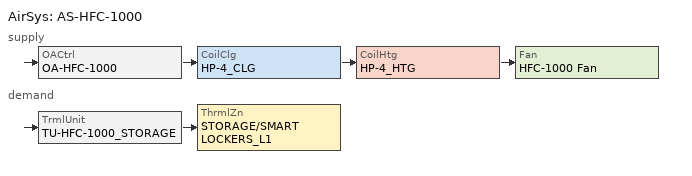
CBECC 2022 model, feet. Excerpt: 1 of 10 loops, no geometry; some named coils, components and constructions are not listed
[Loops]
AirSys 'AS-HFC-1000'
 supply: OACtrl 'OA-HFC-1000' > CoilClg 'HP-4_CLG' > CoilHtg 'HP-4_HTG' > Fan 'HFC-1000 Fan'
 demand: TrmlUnit 'TU-HFC-1000_STORAGE' > ThrmlZn 'STORAGE/SMART LOCKERS_L1'
[ResIntFlr] Construction=Interior Floor Cons; IsPartySurface=1
Name | Area | FloorZ | Outside
IntFloor : A1 1_L5 | 746.488 | 53.9167 | A1 1_L4
IntFloor : A1 1_L5 2 | 749.615 | 53.9167 | A1 1_L4
IntFloor : A1 1_L5 3 | 728.119 | 53.9167 | A1 1_L4
IntFloor : A1 1_L5 4 | 742.998 | 53.9167 | A1 1_L4
IntFloor : A1 1_L5 5 | 761.169 | 53.9167 | A1 1_L4
IntFloor : A1 1_L5 6 | 742.092 | 53.9167 | A1 1_L4
IntFloor : A1 1_L5 7 | 794.654 | 53.9167 | A1 1_L4
IntFloor : A1 1_L5 8 | 762.478 | 53.9167 | A1 1_L4
IntFloor : A1 1_L5 9 | 749.073 | 53.9167 | A1 1_L4
IntFloor : A1 1_L5 10 | 736.786 | 53.9167 | A1 1_L4
IntFloor : A1 1_L5 11 | 766.65 | 53.9167 | A1 1_L4
IntFloor : A1 1_L5 12 | 803.195 | 53.9167 | A1 1_L4
IntFloor : A1 1_L5 13 | 772.757 | 53.9167 | A1 1_L4
IntFloor : A1 1_L5 14 | 761.122 | 53.9167 | A1 1_L4
IntFloor : A1 1_L5 15 | 767.499 | 53.9167 | A1 1_L4
IntFloor : A1 1_L5 16 | 760.886 | 53.9167 | A1 1_L4
IntFloor : A1 1_L5 17 | 758.005 | 53.9167 | A1 1_L4
IntFloor : A1 1_L5 18 | 739.62 | 53.9167 | A1 1_L4
IntFloor : A1 1_L5 19 | 737.898 | 53.9167 | A1 1_L4
IntFloor : A1 1_L5 20 | 751.737 | 53.9167 | A1 1_L4
IntFloor : A1 1_L5 21 | 745.075 | 53.9167 | A1 1_L4
IntFloor : A1 1_L5 22 | 779.009 | 53.9167 | A1 1_L4
IntFloor : A1 1_L5 23 | 768.088 | 53.9167 | A1 1_L4
IntFloor : A1 1_L5 24 | 758.205 | 53.9167 | A1 1_L4
IntFloor : A1 1_L5 25 | 766.93 | 53.9167 | A1 1_L4
IntFloor : A1 1_L5 26 | 748.433 | 53.9167 | A1 1_L4
IntFloor : A1 1_L5 27 | 744.513 | 53.9167 | A1 1_L4
IntFloor : A1 1_L5 28 | 751.588 | 53.9167 | A1 1_L4
IntFloor : A1 1_L5 29 | 744.266 | 53.9167 | A1 1_L4
IntFloor : A1.1_L5 | 753.972 | 53.9167 | A1.1_L4
IntFloor : A1.3_L5 | 681.412 | 53.9167 | A1.3_L4
IntFloor : A1.4_L5 | 829.197 | 53.9167 | A1.4_L4
IntFloor : A2_L5 | 725.979 | 53.9167 | A2_L4
IntFloor : A3_L5 | 610.584 | 53.9167 | A3_L4
IntFloor : A4 1_L5 | 754.685 | 53.9167 | A4 1_L4
IntFloor : A4 1_L5 2 | 737.536 | 53.9167 | A4 1_L4
IntFloor : A6_L5 | 814.952 | 53.9167 | A6_L4
IntFloor : B1 1_L5 | 1150.63 | 53.9167 | B1 1_L4
IntFloor : B1 1_L5 2 | 1211.45 | 53.9167 | B1 1_L4
IntFloor : B1 1_L5 3 | 1116.22 | 53.9167 | B1 1_L4
IntFloor : B1 1_L5 4 | 1213.71 | 53.9167 | B1 1_L4
IntFloor : B1 1_L5 5 | 1104.48 | 53.9167 | B1 1_L4
IntFloor : B1 1_L5 6 | 1126.45 | 53.9167 | B1 1_L4
IntFloor : B1 1_L5 7 | 1141.14 | 53.9167 | B1 1_L4
IntFloor : B1 1_L5 8 | 1144.08 | 53.9167 | B1 1_L4
IntFloor : B1 1_L5 9 | 1115.18 | 53.9167 | B1 1_L4
IntFloor : B1 1_L5 10 | 1105.78 | 53.9167 | B1 1_L4
IntFloor : B1 1_L5 11 | 1120.59 | 53.9167 | B1 1_L4
IntFloor : B1 1_L5 12 | 1107.54 | 53.9167 | B1 1_L4
IntFloor : B1 1_L5 13 | 1120.11 | 53.9167 | B1 1_L4
IntFloor : B1.2_L5 | 1214.83 | 53.9167 | B1.2_L4
IntFloor : B2_L5 | 1215.87 | 53.9167 | B2_L4
IntFloor : B3.2_L5 | 1137.02 | 53.9167 | B3.2_L4
IntFloor : B3_L5 | 1114.3 | 53.9167 | B3_L4
IntFloor : CLUB ROOM/LOUNGE_L5 | 298.938 | 53.9167 | CLUB ROOM/LOUNGE_L4
IntFloor : CLUB ROOM/LOUNGE_L5 2 | 14.3238 | 53.9167 | CORRIDOR 1_L4
IntFloor : CLUB ROOM/LOUNGE_L5 3 | 103.505 | 53.9167 | FITNESS CTR_L4
IntFloor : CLUB ROOM/LOUNGE_L5 4 | 48.3365 | 53.9167 | M-RESTROOM_L4
IntFloor : CLUB ROOM/LOUNGE_L5 5 | 215.992 | 53.9167 | W-RESTROOM_L4
IntFloor : CLUB ROOM/LOUNGE_L5 6 | 134.43 | 53.9167 | YOGA RM_L4
IntFloor : CORRIDOR 1_L5 | 2270.94 | 53.9167 | CORRIDOR 1_L4
IntFloor : CORRIDOR 1_L5 2 | 3118.27 | 53.9167 | CORRIDOR 1_L4
IntFloor : CORRIDOR 1_L5 3 | 945.395 | 53.9167 | CORRIDOR 1_L4
IntFloor : ELEC 1_L5 | 134.443 | 53.9167 | STORAGE 1_L4
IntFloor : ELEC 2_L5 | 44.6203 | 53.9167 | CORRIDOR 1_L4
IntFloor : ELEC 2_L5 2 | 52.7593 | 53.9167 | JAN CL_L4
IntFloor : ELEC 3_L5 | 140.418 | 53.9167 | STORAGE 2_L4
IntFloor : ELEC 4_L5 | 213.358 | 53.9167 | A5_L4
IntFloor : ELEVATOR 1_L5 | 168.953 | 53.9167 | ELEVATOR 2_L4
IntFloor : ELEVATOR 2_L5 | 149.826 | 53.9167 | ELEVATOR 1_L4
IntFloor : ELEVATOR 5_L5 | 82.6854 | 53.9167 | ELEVATOR 5_L4
IntFloor : IA1_L5 | 778.584 | 53.9167 | IA1_L4
IntFloor : IDF 1_L5 | 72.616 | 53.9167 | IDF 1_L4
IntFloor : IDF 2_L5 | 72.4365 | 53.9167 | IDF 2_L4
IntFloor : IDF 3_L5 | 30.6689 | 53.9167 | IDF 3_L4
IntFloor : JANITOR_L5 | 121.449 | 53.9167 | ELEC_L4
IntFloor : OPENING_L5 | 53.3139 | 53.9167 | OPENING_L4
IntFloor : OPENING_L5 2 | 150.956 | 53.9167 | RESTROOM 1_L4
IntFloor : S1 1_L5 | 523.378 | 53.9167 | S1 1_L4
IntFloor : S1 1_L5 2 | 544.768 | 53.9167 | S1 1_L4
IntFloor : S1.1_L5 | 616.709 | 53.9167 | S1.1_L4
IntFloor : S2 1_L5 | 491.548 | 53.9167 | S2_L4
IntFloor : S2 1_L5 2 | 449.349 | 53.9167 | A5_L4
IntFloor : STAIR 1_L5 | 179.107 | 53.9167 | STAIR 1_L4
IntFloor : STAIR 2_L5 | 199.944 | 53.9167 | STAIR 2_L4
IntFloor : STAIR 3_L5 | 179.041 | 53.9167 | STAIR 3_L4
IntFloor : STAIR 6_L5 | 170.946 | 53.9167 | STAIR 6_L4
IntFloor : STORAGE 1_L5 | 540.399 | 53.9167 | STORAGE 2_L4
IntFloor : STORAGE 2_L5 | 155.784 | 53.9167 | RESTROOM 2_L4
IntFloor : TRASH VEST. 1_L5 | 93.393 | 53.9167 | TRASH VEST. 1_L4
IntFloor : TRASH VEST. 2_L5 | 102.916 | 53.9167 | TRASH VEST. 2_L4
IntFloor : TRASH_L5 | 146.628 | 53.9167 | TRASH_L4
IntFloor : A1 1_L6 | 544.595 | 64.1667 | ENT. KITCHEN_L4
IntFloor : A1 1_L6 2 | 746.488 | 64.1667 | A1 1_L5
IntFloor : A1 1_L6 3 | 749.615 | 64.1667 | A1 1_L5
IntFloor : A1 1_L6 4 | 728.119 | 64.1667 | A1 1_L5
IntFloor : A1 1_L6 5 | 742.998 | 64.1667 | A1 1_L5
IntFloor : A1 1_L6 6 | 761.169 | 64.1667 | A1 1_L5
IntFloor : A1 1_L6 7 | 742.092 | 64.1667 | A1 1_L5
IntFloor : A1 1_L6 8 | 794.654 | 64.1667 | A1 1_L5
IntFloor : A1 1_L6 9 | 762.478 | 64.1667 | A1 1_L5
IntFloor : A1 1_L6 10 | 749.073 | 64.1667 | A1 1_L5
IntFloor : A1 1_L6 11 | 736.786 | 64.1667 | A1 1_L5
IntFloor : A1 1_L6 12 | 766.65 | 64.1667 | A1 1_L5
IntFloor : A1 1_L6 13 | 803.195 | 64.1667 | A1 1_L5
IntFloor : A1 1_L6 14 | 772.757 | 64.1667 | A1 1_L5
IntFloor : A1 1_L6 15 | 761.122 | 64.1667 | A1 1_L5
IntFloor : A1 1_L6 16 | 767.499 | 64.1667 | A1 1_L5
IntFloor : A1 1_L6 17 | 760.886 | 64.1667 | A1 1_L5
IntFloor : A1 1_L6 18 | 758.005 | 64.1667 | A1 1_L5
IntFloor : A1 1_L6 19 | 739.62 | 64.1667 | A1 1_L5
IntFloor : A1 1_L6 20 | 737.898 | 64.1667 | A1 1_L5
IntFloor : A1 1_L6 21 | 751.737 | 64.1667 | A1 1_L5
IntFloor : A1 1_L6 22 | 745.075 | 64.1667 | A1 1_L5
IntFloor : A1 1_L6 23 | 779.009 | 64.1667 | A1 1_L5
IntFloor : A1 1_L6 24 | 768.088 | 64.1667 | A1 1_L5
IntFloor : A1 1_L6 25 | 758.205 | 64.1667 | A1 1_L5
IntFloor : A1 1_L6 26 | 766.93 | 64.1667 | A1 1_L5
IntFloor : A1 1_L6 27 | 748.433 | 64.1667 | A1 1_L5
IntFloor : A1 1_L6 28 | 744.513 | 64.1667 | A1 1_L5
IntFloor : A1 1_L6 29 | 751.588 | 64.1667 | A1 1_L5
IntFloor : A1 1_L6 30 | 778.584 | 64.1667 | IA1_L5
IntFloor : A1 1_L6 31 | 744.266 | 64.1667 | A1 1_L5
IntFloor : A1.1_L6 | 753.972 | 64.1667 | A1.1_L5
IntFloor : A1.3 1_L6 | 681.412 | 64.1667 | A1.3_L5
IntFloor : A1.4_L6 | 829.197 | 64.1667 | A1.4_L5
IntFloor : A2_L6 | 725.979 | 64.1667 | A2_L5
IntFloor : A3_L6 | 610.584 | 64.1667 | A3_L5
IntFloor : A4 1_L6 | 737.536 | 64.1667 | A4 1_L5
IntFloor : A4 1_L6 2 | 754.685 | 64.1667 | A4 1_L5
[ResIntWall] Construction=Interior Wall Cons; IsPartySurface=1
Name | Area | Outside
IntWall : A1 1_L5 | 287.935 | A1.1_L5
IntWall : A1 1_L5 2 | 287.935 | A2_L5
IntWall : A1 1_L5 3 | 246.552 | CORRIDOR 1_L5
IntWall : A1 1_L5 4 | 348.09 | A1.1_L5
IntWall : A1 1_L5 5 | 247.164 | CORRIDOR 1_L5
IntWall : A1 1_L5 6 | 157.116 | CORRIDOR 1_L5
IntWall : A1 1_L5 7 | 241.208 | CORRIDOR 1_L5
IntWall : A1 1_L5 8 | 245.058 | CORRIDOR 1_L5
IntWall : A1 1_L5 9 | 287.935 | S2 1_L5
IntWall : A1 1_L5 10 | 250.779 | CORRIDOR 1_L5
IntWall : A1 1_L5 11 | 348.09 | A6_L5
IntWall : A1 1_L5 12 | 244.799 | CORRIDOR 1_L5
IntWall : A1 1_L5 13 | 301.686 | B1 1_L5
IntWall : A1 1_L5 14; IntWall : A1 1_L5 39 | 245.852 | CORRIDOR 1_L5
IntWall : A1 1_L5 15 | 246.296 | CORRIDOR 1_L5
IntWall : A1 1_L5 16 | 134.622 | ELEC 3_L5
IntWall : A1 1_L5 17 | 94.7419 | S1.1_L5
IntWall : A1 1_L5 18 | 120.838 | STORAGE 1_L5
IntWall : A1 1_L5 19 | 243.417 | CORRIDOR 1_L5
IntWall : A1 1_L5 20 | 365.139 | B1 1_L5
IntWall : A1 1_L5 21 | 39.6784 | CORRIDOR 1_L5
IntWall : A1 1_L5 22 | 313.987 | B1 1_L5
IntWall : A1 1_L5 23 | 247.685 | CORRIDOR 1_L5
IntWall : A1 1_L5 24 | 365.139 | CORRIDOR 1_L5
IntWall : A1 1_L5 25 | 243.928 | CORRIDOR 1_L5
IntWall : A1 1_L5 26 | 335.418 | B1 1_L5
IntWall : A1 1_L5 27 | 63.0469 | CORRIDOR 1_L5
IntWall : A1 1_L5 28 | 270.811 | A4 1_L5
IntWall : A1 1_L5 29 | 249.212 | CORRIDOR 1_L5
IntWall : A1 1_L5 30 | 196.946 | A3_L5
IntWall : A1 1_L5 31 | 246.995 | CORRIDOR 1_L5
IntWall : A1 1_L5 32; IntWall : CORRIDOR 1_L5 26 | 98.5049 | IDF 3_L5
IntWall : A1 1_L5 33 | 295.918 | A1.3_L5
IntWall : A1 1_L5 34 | 249.602 | CORRIDOR 1_L5
IntWall : A1 1_L5 35 | 292.629 | B1.2_L5
IntWall : A1 1_L5 36 | 244.81 | CORRIDOR 1_L5
IntWall : A1 1_L5 37 | 290.666 | A1.4_L5
IntWall : A1 1_L5 38; IntWall : A1 1_L5 40 | 340.002 | B1 1_L5
IntWall : A1 1_L5 41 | 250.463 | CORRIDOR 1_L5
IntWall : A1 1_L5 42; IntWall : A1 1_L5 45 | 290.666 | S1 1_L5
IntWall : A1 1_L5 43 | 340.002 | B3.2_L5
IntWall : A1 1_L5 44 | 248.105 | CORRIDOR 1_L5
IntWall : A1 1_L5 46 | 303.616 | B1 1_L5
IntWall : A1 1_L5 47 | 343.89 | B3_L5
IntWall : A1 1_L5 48 | 95.3707 | CORRIDOR 1_L5
IntWall : A1 1_L5 49 | 60.5449 | CORRIDOR 1_L5
IntWall : A1 1_L5 50; IntWall : A1 1_L5 52; IntWall : A1 1_L5 54 | 343.89 | B1 1_L5
IntWall : A1 1_L5 51; IntWall : A1 1_L5 53; IntWall : A1 1_L5 55 | 303.727 | B1 1_L5
IntWall : A1 1_L5 56 | 247.893 | CORRIDOR 1_L5
IntWall : A1 1_L5 57 | 246.858 | CORRIDOR 1_L5
IntWall : A1 1_L5 58 | 292.629 | B1 1_L5
IntWall : A1 1_L5 59 | 247.809 | CORRIDOR 1_L5
IntWall : A1 1_L5 60 | 103.822 | CORRIDOR 1_L5
IntWall : A1 1_L5 61 | 248.593 | CORRIDOR 1_L5
IntWall : A1 1_L5 62 | 343.93 | IA1_L5
IntWall : A1.1_L5 | 248.142 | CORRIDOR 1_L5
IntWall : A1.3_L5 | 295.918 | B1 1_L5
IntWall : A1.3_L5 2 | 241.928 | CORRIDOR 1_L5
IntWall : A2_L5 | 67.8793 | CORRIDOR 1_L5
IntWall : A2_L5 2 | 192.497 | CORRIDOR 1_L5
IntWall : A2_L5 3 | 100.778 | STAIR 3_L5
IntWall : A2_L5 4; IntWall : CORRIDOR 1_L5 9 | 186.652 | STAIR 3_L5
IntWall : A2_L5 5 | 93.5582 | STORAGE 2_L5
IntWall : A3_L5 | 188.707 | CORRIDOR 1_L5
IntWall : A3_L5 2; IntWall : CORRIDOR 1_L5 25 | 32.7105 | IDF 3_L5
IntWall : A3_L5 3 | 109.501 | JANITOR_L5
IntWall : A3_L5 4 | 142.195 | TRASH_L5
IntWall : A3_L5 5 | 76.8885 | TRASH_L5
IntWall : A4 1_L5 | 308.411 | CORRIDOR 1_L5
IntWall : A4 1_L5 2 | 76.0309 | CORRIDOR 1_L5
IntWall : A4 1_L5 3; IntWall : ELEC 2_L5 | 89.8994 | ELEVATOR 5_L5
IntWall : A4 1_L5 4 | 265.959 | B1 1_L5
IntWall : A4 1_L5 5 | 308.485 | CORRIDOR 1_L5
IntWall : A4 1_L5 6; IntWall : CORRIDOR 1_L5 14 | 61.6581 | ELEC 2_L5
IntWall : A4 1_L5 7; IntWall : CORRIDOR 1_L5 21 | 96.6318 | ELEVATOR 5_L5
IntWall : A6_L5 | 164.293 | CORRIDOR 1_L5
IntWall : A6_L5 2 | 161.438 | ELEC 1_L5
IntWall : A6_L5 3 | 75.3045 | ELEVATOR 2_L5
IntWall : A6_L5 4; IntWall : CORRIDOR 1_L5 8 | 100.815 | STAIR 1_L5
IntWall : A6_L5 5; IntWall : ELEVATOR 2_L5 | 186.652 | STAIR 1_L5
IntWall : B1 1_L5; IntWall : B1 1_L5 11 | 361.097 | CORRIDOR 1_L5
IntWall : B1 1_L5 2 | 349.99 | S1 1_L5
IntWall : B1 1_L5 3 | 363.307 | CORRIDOR 1_L5
IntWall : B1 1_L5 4 | 358.915 | CORRIDOR 1_L5
IntWall : B1 1_L5 5 | 365.688 | CORRIDOR 1_L5
IntWall : B1 1_L5 6 | 357.997 | CORRIDOR 1_L5
IntWall : B1 1_L5 7 | 364.827 | CORRIDOR 1_L5
IntWall : B1 1_L5 8 | 366.737 | CORRIDOR 1_L5
IntWall : B1 1_L5 9 | 262.414 | CORRIDOR 1_L5
IntWall : B1 1_L5 10 | 205.42 | CORRIDOR 1_L5
IntWall : B1 1_L5 12 | 44.5041 | CORRIDOR 1_L5
IntWall : B1 1_L5 13; IntWall : B2_L5 2 | 303.935 | S2 1_L5
IntWall : B1.2_L5 | 87.9455 | B3.2_L5
IntWall : B1.2_L5 2 | 380.094 | CORRIDOR 1_L5
IntWall : B1.2_L5 3 | 168.678 | CORRIDOR 1_L5
IntWall : B1.2_L5 4; IntWall : B3.2_L5 4 | 85.5781 | TRASH VEST. 1_L5
IntWall : B1.2_L5 5; IntWall : B1.2_L5 6 | 28.4633 | TRASH VEST. 1_L5
IntWall : B2_L5 | 280.52 | CORRIDOR 1_L5
IntWall : B3.2_L5 | 93.3093 | CORRIDOR 1_L5
IntWall : B3.2_L5 2 | 75.3684 | CORRIDOR 1_L5
IntWall : B3.2_L5 3 | 17.9644 | CORRIDOR 1_L5
IntWall : B3.2_L5 5; IntWall : CORRIDOR 1_L5 37 | 86.1935 | TRASH VEST. 1_L5
IntWall : B3_L5 | 313.738 | CORRIDOR 1_L5
IntWall : CLUB ROOM/LOUNGE_L5 | 20.6076 | CORRIDOR 1_L5
IntWall : CLUB ROOM/LOUNGE_L5 2 | 73.0144 | CORRIDOR 1_L5
IntWall : CLUB ROOM/LOUNGE_L5 3; IntWall : ELEVATOR 1_L5 2 | 197.672 | STAIR 2_L5
IntWall : CORRIDOR 1_L5 | 78.4656 | ELEC 1_L5
IntWall : CORRIDOR 1_L5 2 | 84.3338 | ELEVATOR 2_L5
IntWall : CORRIDOR 1_L5 3 | 186.652 | ELEVATOR 2_L5
IntWall : CORRIDOR 1_L5 4 | 64.9974 | IDF 1_L5
IntWall : CORRIDOR 1_L5 5 | 232.629 | OPENING_L5
IntWall : CORRIDOR 1_L5 6 | 169.915 | S2 1_L5
IntWall : CORRIDOR 1_L5 7 | 163.96 | S2 1_L5
IntWall : CORRIDOR 1_L5 10 | 40.6704 | STORAGE 2_L5
IntWall : CORRIDOR 1_L5 11 | 69.6751 | STORAGE 2_L5
IntWall : CORRIDOR 1_L5 12; IntWall : S2 1_L5 | 92.1188 | TRASH VEST. 2_L5
IntWall : CORRIDOR 1_L5 13; IntWall : IDF 1_L5 2 | 117.377 | TRASH VEST. 2_L5
IntWall : CORRIDOR 1_L5 15 | 76.0309 | ELEC 2_L5
IntWall : CORRIDOR 1_L5 16 | 165.93 | ELEC 2_L5
IntWall : CORRIDOR 1_L5 17 | 109.586 | ELEC 3_L5
IntWall : CORRIDOR 1_L5 18 | 37.2874 | ELEVATOR 1_L5
IntWall : CORRIDOR 1_L5 19 | 197.672 | ELEVATOR 1_L5
IntWall : CORRIDOR 1_L5 20 | 89.7985 | ELEVATOR 1_L5
IntWall : CORRIDOR 1_L5 22 | 6.60802 | IA1_L5
IntWall : CORRIDOR 1_L5 23 | 258.762 | IA1_L5
IntWall : CORRIDOR 1_L5 24 | 100.096 | IDF 2_L5
IntWall : CORRIDOR 1_L5 27 | 58.6718 | JANITOR_L5
IntWall : CORRIDOR 1_L5 28; IntWall : JANITOR_L5 | 106.27 | STAIR 2_L5
IntWall : CORRIDOR 1_L5 29 | 170.413 | STORAGE 1_L5
IntWall : CORRIDOR 1_L5 30 | 108.338 | TRASH_L5
IntWall : CORRIDOR 1_L5 31 | 92.9158 | TRASH_L5
IntWall : CORRIDOR 1_L5 32 | 76.0309 | IDF 2_L5
IntWall : CORRIDOR 1_L5 33 | 161.727 | S1 1_L5
IntWall : CORRIDOR 1_L5 34 | 163.533 | S1 1_L5
IntWall : CORRIDOR 1_L5 35 | 176.977 | S1.1_L5
IntWall : CORRIDOR 1_L5 36 | 179.429 | STAIR 6_L5
IntWall : ELEC 1_L5 | 9.02928 | ELEVATOR 2_L5
IntWall : ELEC 3_L5 | 109.586 | STORAGE 1_L5
IntWall : ELEC 3_L5 2 | 134.622 | STORAGE 1_L5
IntWall : ELEC 4_L5 | 117.377 | IDF 1_L5
IntWall : ELEC 4_L5 2 | 130.819 | S2 1_L5
IntWall : ELEVATOR 1_L5 | 52.5111 | JANITOR_L5
IntWall : IDF 1_L5 | 64.9974 | S2 1_L5
IntWall : IDF 2_L5; IntWall : S1.1_L5 | 100.096 | STAIR 6_L5
IntWall : IDF 2_L5 2 | 76.0309 | STORAGE 1_L5
IntWall : JANITOR_L5 2 | 31.4495 | TRASH_L5
IntWall : JANITOR_L5 3 | 49.2794 | TRASH_L5
IntWall : OPENING_L5 | 121.934 | STORAGE 2_L5
IntWall : S1 1_L5 | 349.99 | S1.1_L5
IntWall : S1.1_L5 2 | 279.999 | STORAGE 1_L5
IntWall : STAIR 6_L5 | 179.429 | STORAGE 1_L5
IntWall : A1 1_L6 | 339.232 | B1 1_L6
IntWall : A1 1_L6 2 | 108.846 | CORRIDOR 1_L6
IntWall : A1 1_L6 3 | 287.935 | A1.1_L6
IntWall : A1 1_L6 4 | 287.935 | A2_L6
IntWall : A1 1_L6 5 | 246.552 | CORRIDOR 1_L6
IntWall : A1 1_L6 6 | 348.09 | A1.1_L6
IntWall : A1 1_L6 7 | 247.164 | CORRIDOR 1_L6
IntWall : A1 1_L6 8 | 157.116 | CORRIDOR 1_L6
IntWall : A1 1_L6 9 | 241.208 | CORRIDOR 1_L6
IntWall : A1 1_L6 10 | 245.058 | CORRIDOR 1_L6
IntWall : A1 1_L6 11 | 287.935 | S2 1_L6
IntWall : A1 1_L6 12 | 250.779 | CORRIDOR 1_L6
IntWall : A1 1_L6 13 | 348.09 | A6_L6
IntWall : A1 1_L6 14 | 244.799 | CORRIDOR 1_L6
IntWall : A1 1_L6 15 | 300.273 | A1.3 1_L6
IntWall : A1 1_L6 16; IntWall : A1.4_L6 | 256.226 | CORRIDOR 1_L6
IntWall : A1 1_L6 17 | 301.686 | B1 1_L6
IntWall : A1 1_L6 18; IntWall : A1 1_L6 42 | 245.852 | CORRIDOR 1_L6
IntWall : A1 1_L6 19 | 246.296 | CORRIDOR 1_L6
IntWall : A1 1_L6 20 | 94.7419 | S1.1_L6
IntWall : A1 1_L6 21 | 255.46 | STORAGE 1_L6
IntWall : A1 1_L6 22 | 243.417 | CORRIDOR 1_L6
IntWall : A1 1_L6 23 | 365.139 | B1 1_L6
IntWall : A1 1_L6 24 | 39.6784 | CORRIDOR 1_L6
IntWall : A1 1_L6 25 | 313.987 | B1 1_L6
IntWall : A1 1_L6 26 | 247.685 | CORRIDOR 1_L6
IntWall : A1 1_L6 27 | 365.139 | CORRIDOR 1_L6
IntWall : A1 1_L6 28 | 243.928 | CORRIDOR 1_L6
IntWall : A1 1_L6 29 | 335.418 | B1 1_L6
IntWall : A1 1_L6 30 | 63.0469 | CORRIDOR 1_L6
IntWall : A1 1_L6 31 | 270.811 | A4 1_L6
IntWall : A1 1_L6 32 | 249.212 | CORRIDOR 1_L6
IntWall : A1 1_L6 33 | 196.946 | A3_L6
IntWall : A1 1_L6 34 | 246.995 | CORRIDOR 1_L6
IntWall : A1 1_L6 35 | 98.5049 | IDF 2_L6
IntWall : A1 1_L6 36 | 295.918 | A1.3 1_L6
IntWall : A1 1_L6 37 | 249.602 | CORRIDOR 1_L6
IntWall : A1 1_L6 38 | 292.629 | B1.2_L6
IntWall : A1 1_L6 39 | 244.81 | CORRIDOR 1_L6
IntWall : A1 1_L6 40 | 290.666 | A1.4_L6
IntWall : A1 1_L6 41; IntWall : A1 1_L6 43 | 340.002 | B1 1_L6
IntWall : A1 1_L6 44 | 250.463 | CORRIDOR 1_L6
IntWall : A1 1_L6 45; IntWall : A1 1_L6 48 | 290.666 | S1 1_L6
IntWall : A1 1_L6 46 | 340.002 | B3.2_L6
IntWall : A1 1_L6 47 | 248.105 | CORRIDOR 1_L6
IntWall : A1 1_L6 49 | 303.616 | B1 1_L6
IntWall : A1 1_L6 50 | 343.89 | B3_L6
IntWall : A1 1_L6 51 | 95.3707 | CORRIDOR 1_L6
IntWall : A1 1_L6 52 | 60.5449 | CORRIDOR 1_L6
IntWall : A1 1_L6 53; IntWall : A1 1_L6 55; IntWall : A1 1_L6 57 | 303.727 | B1 1_L6
IntWall : A1 1_L6 54; IntWall : A1 1_L6 56; IntWall : A1 1_L6 58 | 343.89 | B1 1_L6
IntWall : A1 1_L6 59 | 247.893 | CORRIDOR 1_L6
IntWall : A1 1_L6 60 | 246.858 | CORRIDOR 1_L6
IntWall : A1 1_L6 61 | 292.629 | B1 1_L6
IntWall : A1 1_L6 62 | 247.809 | CORRIDOR 1_L6
IntWall : A1 1_L6 63 | 6.60802 | CORRIDOR 1_L6
IntWall : A1 1_L6 64 | 258.762 | CORRIDOR 1_L6
IntWall : A1 1_L6 65 | 103.822 | CORRIDOR 1_L6
IntWall : A1 1_L6 66 | 248.593 | CORRIDOR 1_L6
IntWall : A1.1_L6 | 248.142 | CORRIDOR 1_L6
IntWall : A1.3 1_L6 | 295.918 | B1 1_L6
IntWall : A1.3 1_L6 2 | 241.928 | CORRIDOR 1_L6
IntWall : A1.3 1_L6 3 | 212.778 | A6_L6
IntWall : A1.3 1_L6 4 | 238.171 | CORRIDOR 1_L6
IntWall : A1.3 1_L6 5 | 87.4949 | STORAGE 2_L6
IntWall : A2_L6 | 192.497 | CORRIDOR 1_L6
IntWall : A2_L6 2 | 161.438 | CORRIDOR 1_L6
IntWall : A2_L6 3 | 100.778 | STAIR 3_L6
IntWall : A2_L6 4 | 186.652 | STAIR 3_L6
IntWall : A3_L6 | 188.707 | CORRIDOR 1_L6
IntWall : A3_L6 2 | 109.501 | ELEC 1_L6
IntWall : A3_L6 3 | 32.7105 | IDF 2_L6
IntWall : A3_L6 4 | 56.7617 | S2.1_L6
IntWall : A3_L6 5 | 142.195 | TRASH_L6
IntWall : A3_L6 6 | 76.8885 | TRASH_L6
IntWall : A4 1_L6 | 265.959 | B1 1_L6
IntWall : A4 1_L6 2 | 308.485 | CORRIDOR 1_L6
IntWall : A4 1_L6 3 | 96.6318 | ELEVATOR 5_L6
IntWall : A4 1_L6 4 | 61.6581 | JAN CLOSET_L6
[DwellUnit]
Name | DwellUnitTypeRef | Count
DwellingUnit 51 | A1 | 29
DwellingUnit 52; DwellingUnit 69 | A1.1 | 1
DwellingUnit 53 | A1.3 | 1
DwellingUnit 54; DwellingUnit 71 | A1.4 | 1
DwellingUnit 55; DwellingUnit 72 | A2 | 1
DwellingUnit 56; DwellingUnit 73 | A3 | 1
DwellingUnit 57 | A4 | 2
DwellingUnit 58 | A6 | 1
DwellingUnit 59 | B1 | 13
DwellingUnit 60 | B1.2 | 1
DwellingUnit 61 | B2 | 1
DwellingUnit 62 | B3.2 | 1
DwellingUnit 63 | B3 | 1
DwellingUnit 64 | IA1 | 1
DwellingUnit 65 | S1 | 2
DwellingUnit 66 | S1.1 | 1
DwellingUnit 67 | S2 | 2
DwellingUnit 68 | A1 | 31
DwellingUnit 70 | A1.3 | 2
[ResZn] CeilingHeight=10.25; FloorHeight=10.25
Name | Bottom
A1.1_L5; A1.3_L5; A1.4_L5; A2_L5; A3_L5; A4 1_L5; A6_L5; B1 1_L5; B1.2_L5; B2_L5; B3.2_L5; B3_L5; IA1_L5; S1 1_L5; S1.1_L5; S2 1_L5 | 53.9167
A1 1_L6; A1.1_L6; A1.3 1_L6; A1.4_L6; A2_L6; A3_L6; A4 1_L6 | 64.1667
[ResExtWall] Construction=Ext Wall Cons
Name | Orientation | Area
ExtWall (Front 1) : A1.1_L5; ExtWall (Front 1) : A1.1_L6 | Front | 119.052
ExtWall (Front 2) : A1.1_L5; ExtWall (Front 2) : A1.1_L6 | Front | 129.09
ExtWall (Right 1) : A1.1_L5; ExtWall (Right 3) : A1 1_L6; ExtWall (Right 4) : A1 1_L6; ExtWall (Right 5) : A1 1_L6; ExtWall (Right 6) : A1 1_L6; ExtWall (Right 1) : A1.1_L6 | Right | 60.1549
ExtWall (Front 1) : A1.3_L5; ExtWall (Front 1) : A1.3 1_L6 | Front | 241.928
ExtWall (Front 1) : A1.4_L5; ExtWall (Front 16) : B1 1_L5; ExtWall (Front 1) : S1 1_L5; ExtWall (Front 20) : A1 1_L6; ExtWall (Front 1) : A1.4_L6 | Front | 49.3365
ExtWall (Left 1) : A1.4_L5; ExtWall (Left 1) : A1.4_L6 | Left | 256.226
ExtWall (Back 1) : A1.4_L5; ExtWall (Back 1) : A1.4_L6 | Back | 340.002
ExtWall (Right 1) : A1.4_L5 | Right | 256.226
ExtWall (Front 1) : A2_L5; ExtWall (Front 1) : A2_L6 | Front | 176.87
ExtWall (Front 2) : A2_L5; ExtWall (Front 2) : A2_L6 | Front | 116.405
ExtWall (Left 1) : A2_L5; ExtWall (Left 1) : ELEC 4_L5; ExtWall (Left 2) : A1 1_L6; ExtWall (Left 3) : A1 1_L6; ExtWall (Left 5) : A1 1_L6; ExtWall (Left 1) : A2_L6 | Left | 60.1549
ExtWall (Left 1) : A3_L5; ExtWall (Left 15) : A1 1_L6; ExtWall (Left 1) : A3_L6 | Left | 54.7507
ExtWall (Back 1) : A3_L5 | Back | 298.306
ExtWall (Back 1) : A4 1_L5; ExtWall (Back 1) : A4 1_L6 | Back | 131.283
ExtWall (Right 1) : A4 1_L5; ExtWall (Right 3) : A4 1_L6 | Right | 50.5968
ExtWall (Right 2) : A4 1_L5; ExtWall (Right 1) : A4 1_L6 | Right | 130.153
ExtWall (Right 3) : A4 1_L5; ExtWall (Right 2) : A4 1_L6 | Right | 50.514
ExtWall (Front 1) : A6_L5 | Front | 340.412
ExtWall (Front 1) : B1 1_L5; ExtWall (Front 13) : A1 1_L6; ExtWall (Front 14) : A1 1_L6 | Front | 48.3041
ExtWall (Front 2) : B1 1_L5; ExtWall (Front 6) : B1 1_L5; ExtWall (Front 7) : B1 1_L5 | Front | 51.1525
ExtWall (Front 3) : B1 1_L5 | Front | 114.643
ExtWall (Front 4) : B1 1_L5 | Front | 132.355
ExtWall (Front 5) : B1 1_L5 | Front | 111.916
ExtWall (Front 8) : B1 1_L5; ExtWall (Front 9) : B1 1_L5 | Front | 35.4446
ExtWall (Front 10) : B1 1_L5 | Front | 69.4599
ExtWall (Front 11) : B1 1_L5 | Front | 138.035
ExtWall (Front 12) : B1 1_L5 | Front | 115.592
ExtWall (Front 13) : B1 1_L5 | Front | 113.11
ExtWall (Front 14) : B1 1_L5 | Front | 340.002
ExtWall (Front 15) : B1 1_L5 | Front | 39.0731
ExtWall (Front 17) : B1 1_L5 | Front | 356.581
ExtWall (Front 18) : B1 1_L5 | Front | 361.608
ExtWall (Front 19) : B1 1_L5 | Front | 357.321
ExtWall (Front 20) : B1 1_L5 | Front | 137.571
ExtWall (Front 21) : B1 1_L5 | Front | 223.365
ExtWall (Left 1) : B1 1_L5 | Left | 140.615
ExtWall (Left 2) : B1 1_L5 | Left | 105.177
ExtWall (Left 3) : B1 1_L5 | Left | 117.515
ExtWall (Left 4) : B1 1_L5; ExtWall (Left 9) : B1 1_L5; ExtWall (Left 17) : A1 1_L6; ExtWall (Left 24) : A1 1_L6; ExtWall (Left 25) : A1 1_L6 | Left | 49.5719
ExtWall (Left 5) : B1 1_L5 | Left | 126.894
ExtWall (Left 6) : B1 1_L5 | Left | 117.522
ExtWall (Left 7) : B1 1_L5 | Left | 121.271
ExtWall (Left 8) : B1 1_L5; ExtWall (Left 16) : A1 1_L6 | Left | 46.2831
ExtWall (Left 10) : B1 1_L5 | Left | 134.229
ExtWall (Left 11) : B1 1_L5 | Left | 116.637
ExtWall (Left 12) : B1 1_L5 | Left | 115.992
ExtWall (Left 13) : B1 1_L5 | Left | 134.437
ExtWall (Left 14) : B1 1_L5 | Left | 112.952
ExtWall (Left 15) : B1 1_L5 | Left | 113.708
ExtWall (Left 16) : B1 1_L5; ExtWall (Left 18) : B1 1_L5; ExtWall (Left 21) : B1 1_L5; ExtWall (Left 22) : B1 1_L5 | Left | 57.7739
ExtWall (Left 17) : B1 1_L5; ExtWall (Left 1) : B3_L5 | Left | 40.2736
ExtWall (Left 19) : B1 1_L5; ExtWall (Left 20) : B1 1_L5; ExtWall (Left 23) : B1 1_L5; ExtWall (Left 1) : B2_L5 | Left | 40.1626
ExtWall (Back 1) : B1 1_L5; ExtWall (Back 2) : B1 1_L5; ExtWall (Back 4) : A1 1_L6 | Back | 48.3041
ExtWall (Back 3) : B1 1_L5; ExtWall (Back 4) : B1 1_L5; ExtWall (Back 9) : A1 1_L6; ExtWall (Back 11) : A1 1_L6 | Back | 51.1525
ExtWall (Back 5) : B1 1_L5; ExtWall (Back 6) : B1 1_L5 | Back | 35.4446
ExtWall (Back 7) : B1 1_L5 | Back | 77.5879
ExtWall (Back 8) : B1 1_L5 | Back | 39.0731
ExtWall (Back 9) : B1 1_L5; ExtWall (Back 1) : S1 1_L5; ExtWall (Back 19) : A1 1_L6; ExtWall (Back 20) : A1 1_L6 | Back | 49.3365
ExtWall (Back 10) : B1 1_L5 | Back | 128.65
ExtWall (Back 11) : B1 1_L5 | Back | 116.311
ExtWall (Back 12) : B1 1_L5 | Back | 111.62
ExtWall (Back 13) : B1 1_L5 | Back | 131.982
ExtWall (Back 14) : B1 1_L5 | Back | 115.01
ExtWall (Back 15) : B1 1_L5 | Back | 114.616
ExtWall (Back 16) : B1 1_L5 | Back | 132.275
ExtWall (Back 17) : B1 1_L5 | Back | 112.235
ExtWall (Back 18) : B1 1_L5 | Back | 112.811
ExtWall (Back 19) : B1 1_L5 | Back | 110.685
ExtWall (Back 20) : B1 1_L5 | Back | 111.734
ExtWall (Back 21) : B1 1_L5 | Back | 138.516
ExtWall (Right 1) : B1 1_L5 | Right | 112.952
ExtWall (Right 2) : B1 1_L5 | Right | 113.708
ExtWall (Right 3) : B1 1_L5 | Right | 134.437
ExtWall (Right 4) : B1 1_L5; ExtWall (Right 5) : B1 1_L5; ExtWall (Right 12) : B1 1_L5; ExtWall (Right 1) : B1.2_L5; ExtWall (Right 25) : A1 1_L6; ExtWall (Right 26) : A1 1_L6 | Right | 49.5719
ExtWall (Right 6) : B1 1_L5 | Right | 131.525
ExtWall (Right 7) : B1 1_L5 | Right | 113.964
ExtWall (Right 8) : B1 1_L5 | Right | 112.508
ExtWall (Right 9) : B1 1_L5 | Right | 120.841
ExtWall (Right 10) : B1 1_L5 | Right | 113.483
ExtWall (Right 11) : B1 1_L5 | Right | 130.503
ExtWall (Right 13) : B1 1_L5 | Right | 161.438
ExtWall (Right 14) : B1 1_L5; ExtWall (Right 15) : B1 1_L5; ExtWall (Right 16) : B1 1_L5; ExtWall (Right 18) : B1 1_L5 | Right | 57.7739
ExtWall (Right 17) : B1 1_L5; ExtWall (Right 21) : A1 1_L6; ExtWall (Right 22) : A1 1_L6; ExtWall (Right 23) : A1 1_L6 | Right | 40.1626
ExtWall (Front 1) : B1.2_L5 | Front | 380.094
ExtWall (Front 1) : B2_L5 | Front | 90.7199
ExtWall (Back 1) : B2_L5 | Back | 371.24
ExtWall (Right 1) : B2_L5 | Right | 344.098
ExtWall (Front 1) : B3.2_L5 | Front | 408.231
ExtWall (Left 1) : B3.2_L5 | Left | 342.201
ExtWall (Front 1) : B3_L5 | Front | 38.0104
ExtWall (Left 2) : B3_L5 | Left | 303.616
ExtWall (Back 1) : B3_L5 | Back | 255.113
ExtWall (Back 2) : B3_L5 | Back | 96.6352
ExtWall (Left 1) : CLUB ROOM/LOUNGE_L5 | Left | 322.091
ExtWall (Front 1) : CORRIDOR 1_L5 | Front | 68.2291
ExtWall (Front 2) : CORRIDOR 1_L5 | Front | 71.5516
ExtWall (Front 3) : CORRIDOR 1_L5 | Front | 51.4551
ExtWall (Left 1) : CORRIDOR 1_L5 | Left | 49.0103
ExtWall (Back 1) : CORRIDOR 1_L5 | Back | 224.827
ExtWall (Back 2) : CORRIDOR 1_L5 | Back | 61.6581
ExtWall (Back 3) : CORRIDOR 1_L5 | Back | 68.2291
ExtWall (Right 1) : CORRIDOR 1_L5 | Right | 48.8018
ExtWall (Front 1) : ELEC 1_L5 | Front | 87.4949
ExtWall (Left 1) : ELEC 1_L5 | Left | 161.438
ExtWall (Front 1) : ELEC 4_L5 | Front | 117.377
ExtWall (Right 1) : ELEC 4_L5 | Right | 190.974
ExtWall (Front 1) : IA1_L5; ExtWall (Front 31) : A1 1_L6 | Front | 125.895
ExtWall (Front 2) : IA1_L5; ExtWall (Front 32) : A1 1_L6 | Front | 132.867
ExtWall (Right 1) : IA1_L5; ExtWall (Right 27) : A1 1_L6 | Right | 57.1585
ExtWall (Right 2) : IA1_L5; ExtWall (Right 28) : A1 1_L6 | Right | 280.163
ExtWall (Back 1) : JANITOR_L5 | Back | 90.1213
ExtWall (Front 1) : OPENING_L5 | Front | 25.0769
ExtWall (Back 1) : OPENING_L5 | Back | 147.011
ExtWall (Right 1) : OPENING_L5 | Right | 186.814
ExtWall (Right 2) : OPENING_L5 | Right | 45.8156
ExtWall (Left 1) : S1 1_L5 | Left | 161.727
ExtWall (Right 1) : S1 1_L5 | Right | 163.533
ExtWall (Back 1) : S1.1_L5 | Back | 30.1043
ExtWall (Right 1) : S1.1_L5 | Right | 82.2388
ExtWall (Front 1) : S2 1_L5 | Front | 163.96
ExtWall (Back 1) : S2 1_L5 | Back | 169.915
ExtWall (Back 1) : STAIR 3_L5 | Back | 100.778
ExtWall (Front 1) : STORAGE 2_L5 | Front | 191.609
ExtWall (Right 1) : STORAGE 2_L5 | Right | 134.229
ExtWall (Front 1) : A1 1_L6 | Front | 123.632
ExtWall (Front 2) : A1 1_L6 | Front | 122.919
ExtWall (Front 3) : A1 1_L6 | Front | 126.164
ExtWall (Front 4) : A1 1_L6 | Front | 120.999
ExtWall (Front 5) : A1 1_L6 | Front | 124.079
ExtWall (Front 6) : A1 1_L6 | Front | 117.128
ExtWall (Front 7) : A1 1_L6 | Front | 120.374
ExtWall (Front 8) : A1 1_L6 | Front | 124.685
ExtWall (Front 9) : A1 1_L6 | Front | 129.04
ExtWall (Front 10) : A1 1_L6 | Front | 121.739
ExtWall (Front 11) : A1 1_L6 | Front | 120.458
ExtWall (Front 12) : A1 1_L6 | Front | 124.342
ExtWall (Front 15) : A1 1_L6 | Front | 64.7317
ExtWall (Front 16) : A1 1_L6 | Front | 124.802
ExtWall (Front 17) : A1 1_L6 | Front | 124.799
ExtWall (Front 18) : A1 1_L6; ExtWall (Front 19) : A1 1_L6 | Front | 122.405
ExtWall (Front 21) : A1 1_L6 | Front | 96.9378
ExtWall (Front 22) : A1 1_L6 | Front | 249.299
ExtWall (Front 23) : A1 1_L6 | Front | 246.444
ExtWall (Front 24) : A1 1_L6 | Front | 248.875
ExtWall (Front 25) : A1 1_L6 | Front | 122.879
ExtWall (Front 26) : A1 1_L6 | Front | 125.014
ExtWall (Front 27) : A1 1_L6 | Front | 120.686
ExtWall (Front 28) : A1 1_L6 | Front | 126.171
ExtWall (Front 29) : A1 1_L6 | Front | 130.062
ExtWall (Front 30) : A1 1_L6 | Front | 117.747
ExtWall (Front 33) : A1 1_L6 | Front | 127.785
ExtWall (Front 34) : A1 1_L6 | Front | 120.807
ExtWall (Left 1) : A1 1_L6 | Left | 137.131
ExtWall (Left 4) : A1 1_L6 | Left | 190.974
ExtWall (Left 6) : A1 1_L6 | Left | 61.3386
ExtWall (Left 7) : A1 1_L6 | Left | 110.423
ExtWall (Left 8) : A1 1_L6 | Left | 128.115
ExtWall (Left 9) : A1 1_L6 | Left | 118.349
ExtWall (Left 10) : A1 1_L6 | Left | 129.336
ExtWall (Left 11) : A1 1_L6 | Left | 121.736
ExtWall (Left 12) : A1 1_L6 | Left | 122.193
ExtWall (Left 13) : A1 1_L6 | Left | 188.33
ExtWall (Left 14) : A1 1_L6 | Left | 79.3904
ExtWall (Left 18) : A1 1_L6; ExtWall (Left 19) : A1 1_L6 | Left | 122.926
ExtWall (Left 20) : A1 1_L6 | Left | 125.233
ExtWall (Left 21) : A1 1_L6 | Left | 125.23
ExtWall (Left 22) : A1 1_L6 | Left | 124.934
ExtWall (Left 23) : A1 1_L6 | Left | 123.172
ExtWall (Left 26) : A1 1_L6 | Left | 57.1585
ExtWall (Back 1) : A1 1_L6 | Back | 286.825
ExtWall (Back 2) : A1 1_L6 | Back | 52.4068
ExtWall (Back 3) : A1 1_L6 | Back | 49.7165
ExtWall (Back 5) : A1 1_L6; ExtWall (Back 6) : A1 1_L6 | Back | 123.148
ExtWall (Back 7) : A1 1_L6 | Back | 127.758
ExtWall (Back 8) : A1 1_L6 | Back | 115.659
ExtWall (Back 10) : A1 1_L6 | Back | 313.987
ExtWall (Back 12) : A1 1_L6 | Back | 64.7317
ExtWall (Back 13) : A1 1_L6 | Back | 300.687
ExtWall (Back 14) : A1 1_L6 | Back | 34.7316
ExtWall (Back 15) : A1 1_L6 | Back | 127.953
ExtWall (Back 16) : A1 1_L6 | Back | 121.258
ExtWall (Back 17) : A1 1_L6 | Back | 127.224
ExtWall (Back 18) : A1 1_L6 | Back | 119.772
ExtWall (Back 21) : A1 1_L6 | Back | 125.996
ExtWall (Back 22) : A1 1_L6 | Back | 126.857
ExtWall (Back 23) : A1 1_L6 | Back | 123.958
ExtWall (Back 24) : A1 1_L6 | Back | 125.341
ExtWall (Back 25) : A1 1_L6 | Back | 126.75
ExtWall (Back 26) : A1 1_L6 | Back | 119.694
ExtWall (Back 27) : A1 1_L6 | Back | 124.133
ExtWall (Back 28) : A1 1_L6 | Back | 124.742
ExtWall (Right 1) : A1 1_L6 | Right | 122.99
ExtWall (Right 2) : A1 1_L6 | Right | 122.987
ExtWall (Right 7) : A1 1_L6 | Right | 128.115
ExtWall (Right 8) : A1 1_L6 | Right | 128.112
ExtWall (Right 9) : A1 1_L6; ExtWall (Right 10) : A1 1_L6 | Right | 122.926
ExtWall (Right 11) : A1 1_L6 | Right | 61.3386
ExtWall (Right 12) : A1 1_L6 | Right | 350.202
ExtWall (Right 13) : A1 1_L6 | Right | 198.859
ExtWall (Right 14) : A1 1_L6 | Right | 125.28
ExtWall (Right 15) : A1 1_L6 | Right | 126.097
ExtWall (Right 16) : A1 1_L6; ExtWall (Right 17) : A1 1_L6 | Right | 54.7507
ExtWall (Right 18) : A1 1_L6; ExtWall (Right 19) : A1 1_L6 | Right | 46.2831
ExtWall (Right 20) : A1 1_L6 | Right | 40.2736
ExtWall (Right 24) : A1 1_L6 | Right | 109.68
ExtWall (Right 1) : A1.3 1_L6 | Right | 238.171
ExtWall (Back 1) : A3_L6 | Back | 241.544
[ResWin] SpecMethod=Overall Window Area
Name | WinType
Window (Front 1) : A1.1_L5; Window (Front 2) : A2_L5; Window (Front 1) : S2 1_L5; Window (Back 1) : S2 1_L5; Window (Front 2) : A1 1_L6; Window (Front 4) : A1 1_L6; Window (Front 5) : A1 1_L6; Window (Front 7) : A1 1_L6; Window (Front 10) : A1 1_L6; Window (Front 11) : A1 1_L6; Window (Left 8) : A1 1_L6; Window (Back 12) : A1 1_L6; Window (Back 14) : A1 1_L6; Window (Back 15) : A1 1_L6; Window (Back 18) : A1 1_L6; Window (Front 1) : A1.1_L6; Window (Front 2) : A2_L6 | ResidentialWindowType 18
Window (Front 2) : A1.1_L5; Window (Left 2) : A1.4_L5; Window (Front 1) : A2_L5; Window (Back 1) : A3_L5; Window (Front 1) : A6_L5; Window (Left 1) : B1 1_L5; Window (Left 3) : B1 1_L5; Window (Left 4) : B1 1_L5; Window (Left 6) : B1 1_L5; Window (Left 10) : B1 1_L5; Window (Left 11) : B1 1_L5; Window (Right 1) : B1 1_L5; Window (Right 3) : B1 1_L5; Window (Right 4) : B1 1_L5; Window (Right 6) : B1 1_L5; Window (Right 7) : B1 1_L5; Window (Right 9) : B1 1_L5; Window (Front 3) : B1.2_L5; Window (Front 4) : B1.2_L5; Window (Back 1) : B2_L5; Window (Right 2) : B2_L5; Window (Front 4) : B3.2_L5; Window (Left 1) : B3.2_L5; Window (Back 1) : B3_L5; Window (Front 1) : ELEC 4_L5; Window (Right 1) : S1.1_L5; Window (Front 1) : A1 1_L6; Window (Front 3) : A1 1_L6; Window (Front 6) : A1 1_L6; Window (Front 8) : A1 1_L6; Window (Front 9) : A1 1_L6; Window (Front 12) : A1 1_L6; Window (Left 1) : A1 1_L6; Window (Left 4) : A1 1_L6; Window (Left 6) : A1 1_L6; Window (Left 7) : A1 1_L6; Window (Left 9) : A1 1_L6; Window (Left 11) : A1 1_L6; Window (Back 3) : A1 1_L6; Window (Back 6) : A1 1_L6; Window (Back 7) : A1 1_L6; Window (Back 9) : A1 1_L6; Window (Right 2) : A1 1_L6; Window (Right 3) : A1 1_L6; Window (Right 5) : A1 1_L6; Window (Right 8) : A1 1_L6; Window (Front 2) : A1.1_L6; Window (Left 2) : A1.4_L6; Window (Front 1) : A2_L6; Window (Back 1) : A3_L6 | ResidentialWindowType 7
Window (Front 1) : A1.3_L5; Window (Front 1) : A1.3 1_L6 | ResidentialWindowType 16
Window (Left 1) : A1.4_L5; Window (Left 1) : A1.4_L6 | ResidentialWindowType 21
Window (Back 2) : A3_L5; Window (Front 2) : A6_L5; Window (Front 1) : B1 1_L5; Window (Front 2) : B1 1_L5; Window (Front 4) : B1 1_L5; Window (Front 5) : B1 1_L5; Window (Left 7) : B1 1_L5; Window (Left 8) : B1 1_L5; Window (Back 1) : B1 1_L5; Window (Back 2) : B1 1_L5; Window (Back 4) : B1 1_L5; Window (Back 5) : B1 1_L5; Window (Back 7) : B1 1_L5; Window (Back 8) : B1 1_L5; Window (Back 10) : B1 1_L5; Window (Back 12) : B1 1_L5; Window (Left 1) : B3_L5; Window (Left 1) : S1 1_L5; Window (Right 1) : S1 1_L5; Window (Back 2) : A3_L6 | ResidentialWindowType 11
Window (Back 1) : A4 1_L5; Window (Right 2) : A4 1_L5; Window (Front 3) : B1 1_L5; Window (Front 6) : B1 1_L5; Window (Left 2) : B1 1_L5; Window (Left 5) : B1 1_L5; Window (Left 9) : B1 1_L5; Window (Left 12) : B1 1_L5; Window (Back 3) : B1 1_L5; Window (Back 6) : B1 1_L5; Window (Back 9) : B1 1_L5; Window (Back 11) : B1 1_L5; Window (Right 2) : B1 1_L5; Window (Right 5) : B1 1_L5; Window (Right 8) : B1 1_L5; Window (Front 2) : B1.2_L5; Window (Back 2) : B2_L5; Window (Front 1) : B3.2_L5; Window (Left 2) : B3.2_L5; Window (Left 2) : B3_L5; Window (Back 2) : B3_L5; Window (Front 1) : IA1_L5; Window (Front 14) : A1 1_L6; Window (Front 18) : A1 1_L6; Window (Front 20) : A1 1_L6; Window (Front 23) : A1 1_L6; Window (Left 2) : A1 1_L6; Window (Left 3) : A1 1_L6; Window (Left 5) : A1 1_L6; Window (Left 10) : A1 1_L6; Window (Left 12) : A1 1_L6; Window (Back 4) : A1 1_L6; Window (Back 5) : A1 1_L6; Window (Back 8) : A1 1_L6; Window (Back 10) : A1 1_L6; Window (Right 1) : A1 1_L6; Window (Right 4) : A1 1_L6; Window (Right 6) : A1 1_L6; Window (Right 7) : A1 1_L6; Window (Back 1) : A4 1_L6; Window (Right 1) : A4 1_L6 | ResidentialWindowType 2
Window (Right 1) : A4 1_L5; Window (Right 3) : A4 1_L5; Window (Right 2) : A4 1_L6; Window (Right 3) : A4 1_L6 | ResidentialWindowType 23
Window (Front 1) : B1.2_L5 | ResidentialWindowType 24
Window (Right 1) : B2_L5; Window (Front 2) : B3.2_L5; Window (Front 1) : CORRIDOR 1_L5 | ResidentialWindowType 8
Window (Front 3) : B3.2_L5; Window (Back 2) : A1 1_L6; Window (Right 13) : A1 1_L6; Window (Right 14) : A1 1_L6 | ResidentialWindowType 25
Window (Left 1) : CLUB ROOM/LOUNGE_L5 | ResidentialWindowType 35
Window (Back 1) : CORRIDOR 1_L5 | ResidentialWindowType 28
Window (Front 2) : IA1_L5; Window (Front 13) : A1 1_L6; Window (Front 15) : A1 1_L6; Window (Front 17) : A1 1_L6; Window (Front 19) : A1 1_L6; Window (Front 21) : A1 1_L6; Window (Front 24) : A1 1_L6; Window (Front 26) : A1 1_L6 | ResidentialWindowType 3
Window (Front 16) : A1 1_L6 | ResidentialWindowType 19
Window (Front 22) : A1 1_L6 | ResidentialWindowType 17
Window (Front 25) : A1 1_L6 | ResidentialWindowType 14
Window (Back 1) : A1 1_L6; Window (Back 11) : A1 1_L6; Window (Back 13) : A1 1_L6; Window (Back 16) : A1 1_L6; Window (Back 17) : A1 1_L6; Window (Right 9) : A1 1_L6; Window (Right 10) : A1 1_L6; Window (Right 11) : A1 1_L6; Window (Right 12) : A1 1_L6 | ResidentialWindowType 1
Window (Right 1) : A1.3 1_L6 | ResidentialWindowType 36
[ResOtherZn] ozDHWSys=ResidentialDHWSystem 1; CeilingHeight=10.25; FloorHeight=10.25; Bottom=53.9167
CLUB ROOM/LOUNGE_L5: Type=Conditioned; SpcFunc=Lounge, Breakroom, or Waiting Area; VentSpcFunc=Misc - All others; ozHVACSystem=CLUB ROOM/LOUNGE AirSys; AirSysCnt=3; Area=815.526
CORRIDOR 1_L5: Type=Unconditioned; SpcFunc=Corridor Area; VentSpcFunc=Residential - Common corridors; Area=6334.6; IAQOption=Central Supply / Central Exhaust; IAQFanRef[1]=FOF-2; IAQFanCnt[1]=5; CentralVentSysRef=Corridor Ventilation
ELEC 1_L5: Type=Unconditioned; SpcFunc=Electrical, Mechanical, Telephone Rooms; VentSpcFunc=General - Unoccupied; Area=134.443; IAQOption=Individual IAQ Fans
ELEC 2_L5: Type=Unconditioned; SpcFunc=Electrical, Mechanical, Telephone Rooms; VentSpcFunc=General - Unoccupied; Area=97.3795; IAQOption=Individual IAQ Fans
ELEC 3_L5: Type=Unconditioned; SpcFunc=Electrical, Mechanical, Telephone Rooms; VentSpcFunc=General - Unoccupied; Area=140.418; IAQOption=Individual IAQ Fans
ELEC 4_L5: Type=Unconditioned; SpcFunc=Electrical, Mechanical, Telephone Rooms; VentSpcFunc=General - Unoccupied; Area=213.358; IAQOption=Individual IAQ Fans
ELEVATOR 1_L5: Type=Unconditioned; SpcFunc=Unoccupied-Include in Gross Floor Area; VentSpcFunc=NA; Area=168.953; IAQOption=Individual IAQ Fans
ELEVATOR 2_L5: Type=Unconditioned; SpcFunc=Unoccupied-Include in Gross Floor Area; VentSpcFunc=NA; Area=149.826; IAQOption=Individual IAQ Fans
ELEVATOR 5_L5: Type=Unconditioned; SpcFunc=Unoccupied-Include in Gross Floor Area; VentSpcFunc=NA; Area=82.6854; IAQOption=Individual IAQ Fans
IDF 1_L5: Type=Conditioned; SpcFunc=Electrical, Mechanical, Telephone Rooms; VentSpcFunc=General - Unoccupied; ozHVACSystem=LG ZRUM060GSS0; Area=72.616; AirSys_NameRoot=AS_IDF 1_L5
IDF 2_L5: Type=Conditioned; SpcFunc=Electrical, Mechanical, Telephone Rooms; VentSpcFunc=General - Unoccupied; ozHVACSystem=LG ZRUM048GSS0; Area=72.4365; AirSys_NameRoot=AS_IDF 2_L5
IDF 3_L5: Type=Conditioned; SpcFunc=Electrical, Mechanical, Telephone Rooms; VentSpcFunc=General - Unoccupied; ozHVACSystem=LG ZRUM048GSS0-2; Area=30.6689; AirSys_NameRoot=AS_IDF 3_L5
JANITOR_L5: Type=Unconditioned; SpcFunc=Storage; VentSpcFunc=Exhaust - Janitor closets, trash rooms, recycling; Area=121.449; IAQOption=Individual IAQ Fans; IAQFanRef[1]=COOK-90SQN10D
OPENING_L5: Type=Unconditioned; SpcFunc=Unoccupied-Include in Gross Floor Area; VentSpcFunc=NA; Area=204.27; IAQOption=Individual IAQ Fans
STAIR 1_L5: Type=Unconditioned; SpcFunc=Stairwell; VentSpcFunc=General - Unoccupied; Area=179.107; IAQOption=Individual IAQ Fans
STAIR 2_L5: Type=Unconditioned; SpcFunc=Stairwell; VentSpcFunc=General - Unoccupied; Area=199.944; IAQOption=Individual IAQ Fans
STAIR 3_L5: Type=Unconditioned; SpcFunc=Stairwell; VentSpcFunc=General - Unoccupied; Area=179.041; IAQOption=Individual IAQ Fans
STAIR 6_L5: Type=Unconditioned; SpcFunc=Stairwell; VentSpcFunc=General - Unoccupied; Area=170.946; IAQOption=Individual IAQ Fans
STORAGE 1_L5: Type=Unconditioned; SpcFunc=Storage; VentSpcFunc=General - Unoccupied; Area=540.399; IAQOption=Individual IAQ Fans
STORAGE 2_L5: Type=Unconditioned; SpcFunc=Storage; VentSpcFunc=General - Unoccupied; Area=155.784; IAQOption=Individual IAQ Fans; MakeupExhSrc=DirectOutsideAir
TRASH VEST. 1_L5: Type=Unconditioned; SpcFunc=Unoccupied-Include in Gross Floor Area; VentSpcFunc=NA; Area=93.393; IAQOption=Individual IAQ Fans
TRASH VEST. 2_L5: Type=Unconditioned; SpcFunc=Unoccupied-Include in Gross Floor Area; VentSpcFunc=NA; Area=102.916; IAQOption=Individual IAQ Fans
TRASH_L5: Type=Unconditioned; SpcFunc=Unoccupied-Include in Gross Floor Area; VentSpcFunc=NA; Area=146.628; IAQOption=Individual IAQ Fans
[ResZnGrp]
L6: Z=64.1667; FlrToFlrHgt=10.25; FlrToCeilingHgt=10.25
